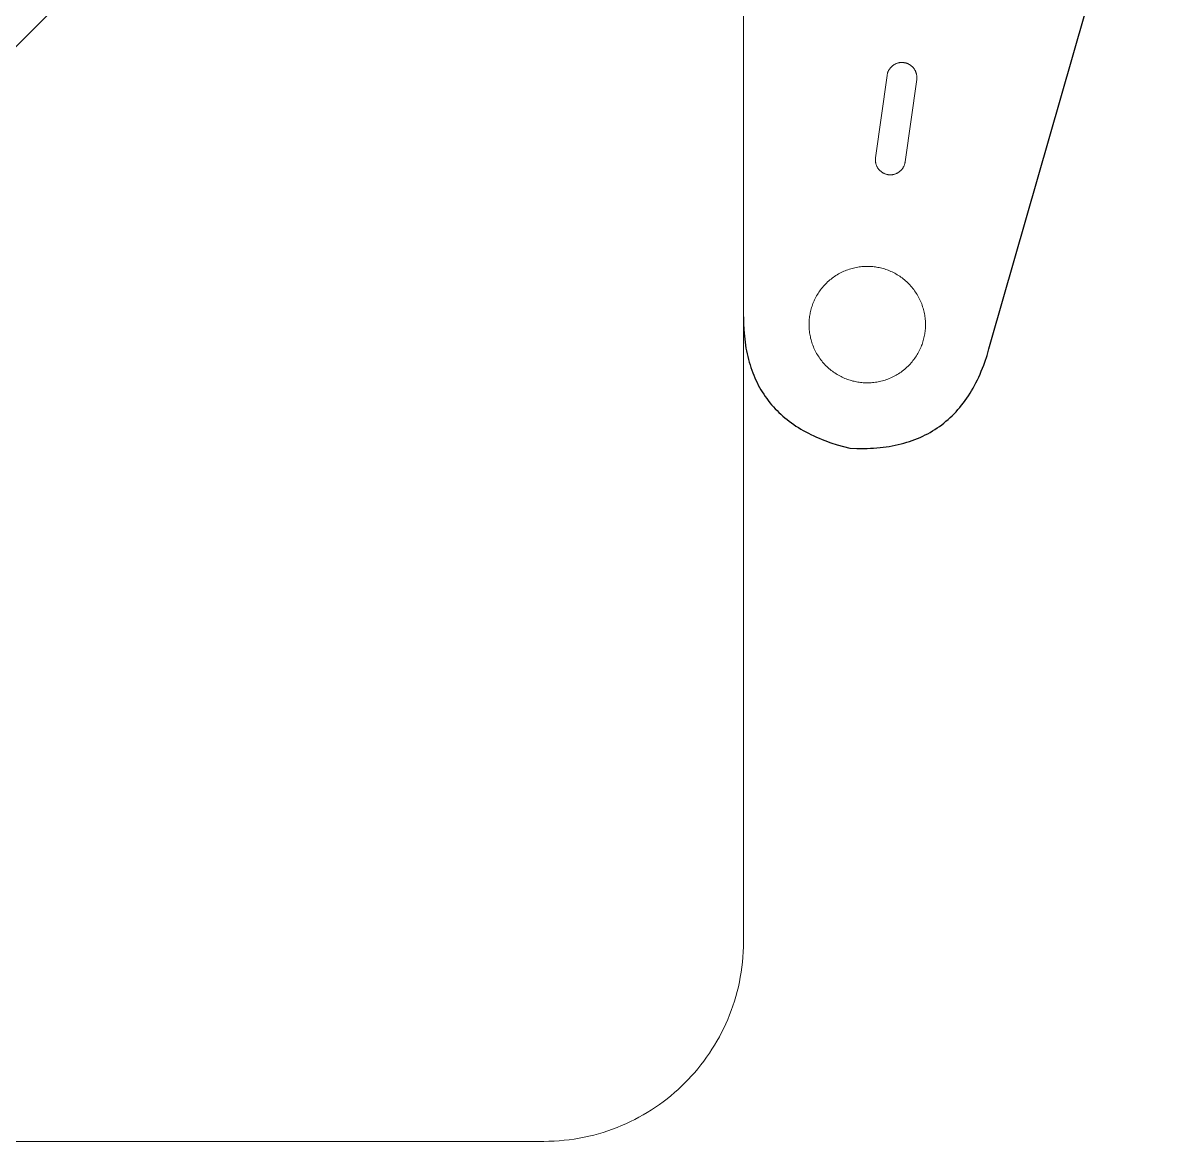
# Model space of a CAD drawing. Header units: millimetres. Extents: x -87 to 69, y -57 to 280.
# Drawn here: x -10 to 58, y -57.5 to 9.8 of the extents above; entities that cross this region are included whole.
import ezdxf

# ---------------------------------------------------------------- set-up
doc = ezdxf.new("R2010")
doc.units = ezdxf.units.MM
doc.header["$MEASUREMENT"] = 0
doc.layers.add('Predeterminado', color=18, linetype='Continuous', true_color=0x000000)

msp = doc.modelspace()

# ---------------------------------------------------------------- linework, layer by layer
at = {"layer": 'Predeterminado', "lineweight": 9}
for points in [[(33.285, -45.474), (33.285, -45.469), (33.285, -45.452), (33.285, -45.387), (33.285, -45.13), (33.285, -44.126), (33.285, -40.314), (33.285, -26.71), (33.285, 14.572), (33.285, 55.854), (33.285, 69.459), (33.285, 73.27), (33.285, 74.274), (33.285, 74.532), (33.285, 74.597), (33.285, 74.613), (33.285, 74.619)], [(-11.907, 6.857), (-11.906, 6.859), (-11.901, 6.864), (-11.881, 6.883), (-11.804, 6.961), (-11.502, 7.262), (-10.357, 8.405), (-6.272, 12.486), (6.126, 24.868), (18.524, 37.251), (22.61, 41.331), (23.754, 42.475), (24.056, 42.776), (24.133, 42.853), (24.153, 42.873), (24.158, 42.877), (24.159, 42.879)], [(41.985, 6.835), (41.973, 6.806)], [(41.998, 6.863), (41.985, 6.835)], [(42.012, 6.89), (41.998, 6.863)], [(42.027, 6.918), (42.012, 6.89)], [(42.043, 6.944), (42.027, 6.918)], [(42.06, 6.97), (42.043, 6.944)], [(42.077, 6.996), (42.06, 6.97)], [(42.096, 7.021), (42.077, 6.996)], [(42.115, 7.045), (42.096, 7.021)], [(42.135, 7.069), (42.115, 7.045)], [(42.157, 7.092), (42.135, 7.069)], [(42.178, 7.114), (42.157, 7.092)], [(42.201, 7.135), (42.178, 7.114)], [(42.224, 7.156), (42.201, 7.135)], [(42.248, 7.176), (42.224, 7.156)], [(42.273, 7.194), (42.248, 7.176)], [(42.298, 7.213), (42.273, 7.194)], [(42.324, 7.23), (42.298, 7.213)], [(42.35, 7.246), (42.324, 7.23)], [(42.377, 7.261), (42.35, 7.246)], [(42.405, 7.276), (42.377, 7.261)], [(42.433, 7.289), (42.405, 7.276)], [(42.461, 7.302), (42.433, 7.289)], [(42.49, 7.313), (42.461, 7.302)], [(42.52, 7.324), (42.49, 7.313)], [(42.549, 7.333), (42.52, 7.324)], [(42.579, 7.342), (42.549, 7.333)], [(42.609, 7.349), (42.579, 7.342)], [(42.64, 7.355), (42.609, 7.349)], [(42.67, 7.361), (42.64, 7.355)], [(42.701, 7.365), (42.67, 7.361)], [(42.732, 7.368), (42.701, 7.365)], [(42.763, 7.37), (42.732, 7.368)], [(42.794, 7.371), (42.763, 7.37)], [(42.825, 7.371), (42.794, 7.371)], [(42.856, 7.37), (42.825, 7.371)], [(42.887, 7.368), (42.856, 7.37)], [(42.918, 7.365), (42.887, 7.368)], [(42.949, 7.36), (42.918, 7.365)], [(42.979, 7.355), (42.949, 7.36)], [(43.01, 7.348), (42.979, 7.355)], [(43.04, 7.341), (43.01, 7.348)], [(43.07, 7.332), (43.04, 7.341)], [(43.099, 7.323), (43.07, 7.332)], [(43.129, 7.312), (43.099, 7.323)], [(43.157, 7.301), (43.129, 7.312)], [(43.186, 7.288), (43.157, 7.301)], [(43.214, 7.275), (43.186, 7.288)], [(43.241, 7.26), (43.214, 7.275)], [(43.268, 7.245), (43.241, 7.26)], [(43.295, 7.229), (43.268, 7.245)], [(43.321, 7.211), (43.295, 7.229)], [(43.346, 7.193), (43.321, 7.211)], [(43.37, 7.174), (43.346, 7.193)], [(43.394, 7.154), (43.37, 7.174)], [(43.418, 7.134), (43.394, 7.154)], [(43.44, 7.112), (43.418, 7.134)], [(43.462, 7.09), (43.44, 7.112)], [(43.483, 7.067), (43.462, 7.09)], [(43.503, 7.044), (43.483, 7.067)], [(43.522, 7.019), (43.503, 7.044)], [(43.541, 6.994), (43.522, 7.019)], [(43.558, 6.969), (43.541, 6.994)], [(43.575, 6.942), (43.558, 6.969)], [(43.591, 6.916), (43.575, 6.942)], [(43.606, 6.889), (43.591, 6.916)], [(43.62, 6.861), (43.606, 6.889)], [(43.633, 6.833), (43.62, 6.861)], [(43.645, 6.804), (43.633, 6.833)], [(41.917, 6.596), (41.223, 1.645)], [(41.922, 6.627), (41.917, 6.596)], [(41.928, 6.657), (41.922, 6.627)], [(41.935, 6.688), (41.928, 6.657)], [(41.943, 6.718), (41.935, 6.688)], [(41.952, 6.747), (41.943, 6.718)], [(41.962, 6.777), (41.952, 6.747)], [(41.973, 6.806), (41.962, 6.777)], [(43.006, 1.395), (43.7, 6.346)], [(43.656, 6.775), (43.645, 6.804)], [(43.666, 6.745), (43.656, 6.775)], [(43.675, 6.716), (43.666, 6.745)], [(43.683, 6.686), (43.675, 6.716)], [(43.689, 6.655), (43.683, 6.686)], [(43.695, 6.625), (43.689, 6.655)], [(43.7, 6.594), (43.695, 6.625)], [(43.704, 6.563), (43.7, 6.594)], [(43.7, 6.346), (43.704, 6.377)], [(43.706, 6.532), (43.704, 6.563)], [(43.704, 6.377), (43.706, 6.408)], [(43.708, 6.501), (43.706, 6.532)], [(43.706, 6.408), (43.708, 6.439)], [(43.708, 6.473), (43.708, 6.501)], [(43.708, 6.439), (43.708, 6.47)], [(43.708, 6.47), (43.708, 6.47), (43.708, 6.47), (43.708, 6.47), (43.708, 6.47), (43.708, 6.47), (43.708, 6.47), (43.708, 6.47), (43.708, 6.47), (43.708, 6.47)], [(41.215, 1.551), (41.214, 1.519)], [(41.214, 1.519), (41.215, 1.488)], [(41.216, 1.582), (41.215, 1.551)], [(41.215, 1.488), (41.217, 1.457)], [(41.219, 1.613), (41.216, 1.582)], [(41.217, 1.457), (41.219, 1.425)], [(41.223, 1.645), (41.219, 1.613)], [(41.219, 1.425), (41.223, 1.394)], [(41.223, 1.394), (41.228, 1.363)], [(41.228, 1.363), (41.234, 1.332)], [(42.995, 1.333), (43.001, 1.364)], [(43.001, 1.364), (43.006, 1.395)], [(41.234, 1.332), (41.241, 1.302)], [(41.241, 1.302), (41.249, 1.271)], [(41.249, 1.271), (41.258, 1.241)], [(41.258, 1.241), (41.269, 1.212)], [(41.269, 1.212), (41.28, 1.182)], [(41.28, 1.182), (41.292, 1.153)], [(41.292, 1.153), (41.306, 1.125)], [(41.306, 1.125), (41.32, 1.097)], [(41.32, 1.097), (41.335, 1.069)], [(41.335, 1.069), (41.351, 1.043)], [(41.351, 1.043), (41.368, 1.016)], [(41.368, 1.016), (41.386, 0.99)], [(41.386, 0.99), (41.405, 0.965)], [(41.405, 0.965), (41.425, 0.941)], [(41.425, 0.941), (41.446, 0.917)], [(41.446, 0.917), (41.467, 0.894)], [(41.467, 0.894), (41.489, 0.872)], [(41.489, 0.872), (41.512, 0.851)], [(41.512, 0.851), (41.536, 0.83)], [(41.536, 0.83), (41.56, 0.81)], [(41.56, 0.81), (41.586, 0.791)], [(41.586, 0.791), (41.611, 0.773)], [(41.611, 0.773), (41.638, 0.756)], [(41.638, 0.756), (41.665, 0.74)], [(41.665, 0.74), (41.692, 0.725)], [(41.692, 0.725), (41.72, 0.711)], [(41.72, 0.711), (41.749, 0.697)], [(41.749, 0.697), (41.777, 0.685)], [(41.777, 0.685), (41.807, 0.674)], [(42.422, 0.674), (42.452, 0.685)], [(42.452, 0.685), (42.481, 0.698)], [(42.481, 0.698), (42.509, 0.711)], [(42.509, 0.711), (42.537, 0.725)], [(42.537, 0.725), (42.565, 0.74)], [(42.565, 0.74), (42.591, 0.757)], [(42.591, 0.757), (42.618, 0.774)], [(42.618, 0.774), (42.644, 0.792)], [(42.644, 0.792), (42.669, 0.811)], [(42.669, 0.811), (42.693, 0.83)], [(42.693, 0.83), (42.717, 0.851)], [(42.717, 0.851), (42.74, 0.873)], [(42.74, 0.873), (42.762, 0.895)], [(42.762, 0.895), (42.783, 0.918)], [(42.783, 0.918), (42.804, 0.941)], [(42.804, 0.941), (42.824, 0.966)], [(42.824, 0.966), (42.843, 0.991)], [(42.843, 0.991), (42.861, 1.017)], [(42.861, 1.017), (42.878, 1.043)], [(42.878, 1.043), (42.894, 1.07)], [(42.894, 1.07), (42.909, 1.097)], [(42.909, 1.097), (42.923, 1.125)], [(42.923, 1.125), (42.937, 1.154)], [(42.937, 1.154), (42.949, 1.183)], [(42.949, 1.183), (42.96, 1.212)], [(42.96, 1.212), (42.97, 1.242)], [(42.97, 1.242), (42.98, 1.272)], [(42.98, 1.272), (42.988, 1.302)], [(42.988, 1.302), (42.995, 1.333)], [(41.807, 0.674), (41.837, 0.664)], [(41.837, 0.664), (41.867, 0.655)], [(41.867, 0.655), (41.897, 0.646)], [(41.897, 0.646), (41.927, 0.639)], [(41.927, 0.639), (41.958, 0.633)], [(41.958, 0.633), (41.989, 0.628)], [(41.989, 0.628), (42.021, 0.625)], [(42.021, 0.625), (42.052, 0.622)], [(42.052, 0.622), (42.083, 0.62)], [(42.083, 0.62), (42.115, 0.62)], [(42.115, 0.62), (42.146, 0.62)], [(42.146, 0.62), (42.177, 0.622)], [(42.177, 0.622), (42.209, 0.625)], [(42.209, 0.625), (42.24, 0.629)], [(42.24, 0.629), (42.271, 0.633)], [(42.271, 0.633), (42.302, 0.639)], [(42.302, 0.639), (42.332, 0.647)], [(42.332, 0.647), (42.363, 0.655)], [(42.363, 0.655), (42.393, 0.664)], [(42.393, 0.664), (42.422, 0.674)], [(33.285, -45.474), (33.281, -45.784), (33.27, -46.092), (33.25, -46.398), (33.223, -46.701), (33.189, -47.003), (33.147, -47.302), (33.098, -47.598), (33.041, -47.893), (32.978, -48.184), (32.907, -48.473), (32.83, -48.759), (32.746, -49.043), (32.655, -49.323), (32.557, -49.6), (32.453, -49.874), (32.342, -50.145), (32.225, -50.413), (32.102, -50.677), (31.972, -50.937), (31.837, -51.194), (31.695, -51.447), (31.548, -51.697), (31.395, -51.942), (31.236, -52.184), (31.071, -52.421), (30.901, -52.654), (30.726, -52.883), (30.545, -53.107), (30.359, -53.327), (30.168, -53.543), (29.972, -53.754), (29.771, -53.96), (29.565, -54.161), (29.354, -54.357), (29.138, -54.548), (28.918, -54.734), (28.694, -54.915), (28.465, -55.09), (28.232, -55.26), (27.995, -55.425), (27.753, -55.584), (27.508, -55.737), (27.258, -55.884), (27.005, -56.026), (26.748, -56.162), (26.488, -56.291), (26.224, -56.414), (25.956, -56.531), (25.685, -56.642), (25.411, -56.746), (25.134, -56.844), (24.854, -56.935), (24.57, -57.019), (24.284, -57.097), (23.995, -57.167), (23.704, -57.231), (23.409, -57.287), (23.113, -57.336), (22.814, -57.378), (22.512, -57.412), (22.209, -57.439), (21.903, -57.459), (21.595, -57.47), (21.285, -57.474)], [(-49.715, -57.475), (-49.711, -57.475), (-49.702, -57.475), (-49.663, -57.475), (-49.511, -57.475), (-48.917, -57.475), (-46.664, -57.475), (-38.621, -57.475), (-14.215, -57.474), (10.192, -57.474), (18.235, -57.474), (20.488, -57.474), (21.082, -57.474), (21.234, -57.474), (21.272, -57.474), (21.282, -57.474), (21.285, -57.474)]]:
    msp.add_lwpolyline(points, dxfattribs=at)
at = {"layer": 'Predeterminado'}
for points in [[(48.154, -9.425), (58.043, 25.102)], [(33.285, -7.921), (33.291, -8.314), (33.309, -8.698), (33.322, -8.886), (33.339, -9.072), (33.359, -9.256), (33.382, -9.437), (33.408, -9.616), (33.438, -9.793), (33.47, -9.967), (33.506, -10.139), (33.545, -10.308), (33.587, -10.475), (33.632, -10.64), (33.68, -10.802), (33.731, -10.962), (33.786, -11.12), (33.843, -11.275), (33.904, -11.428), (33.968, -11.578), (34.035, -11.726), (34.105, -11.872), (34.179, -12.016), (34.255, -12.157), (34.335, -12.295), (34.417, -12.432), (34.503, -12.565), (34.592, -12.697), (34.684, -12.826), (34.78, -12.953), (34.878, -13.078), (34.98, -13.2), (35.084, -13.319), (35.192, -13.437), (35.303, -13.552), (35.417, -13.664), (35.535, -13.775), (35.655, -13.883), (35.779, -13.988), (35.905, -14.091), (36.035, -14.192), (36.168, -14.29), (36.304, -14.387), (36.443, -14.48), (36.586, -14.572), (36.731, -14.661), (36.88, -14.747), (37.032, -14.831), (37.187, -14.913), (37.345, -14.993), (37.506, -15.07), (37.67, -15.145), (37.838, -15.217), (38.009, -15.287), (38.182, -15.355), (38.539, -15.483), (38.909, -15.602), (39.291, -15.711), (39.685, -15.811)], [(39.685, -15.811), (40.105, -15.828), (40.515, -15.831), (40.716, -15.827), (40.914, -15.819), (41.111, -15.808), (41.304, -15.794), (41.495, -15.776), (41.684, -15.755), (41.87, -15.73), (42.053, -15.702), (42.234, -15.67), (42.413, -15.635), (42.589, -15.596), (42.763, -15.554), (42.934, -15.508), (43.102, -15.459), (43.268, -15.406), (43.432, -15.35), (43.593, -15.29), (43.752, -15.227), (43.908, -15.16), (44.061, -15.09), (44.212, -15.017), (44.361, -14.939), (44.507, -14.859), (44.651, -14.775), (44.792, -14.687), (44.93, -14.596), (45.066, -14.502), (45.2, -14.403), (45.331, -14.302), (45.46, -14.197), (45.586, -14.088), (45.709, -13.976), (45.83, -13.861), (45.949, -13.742), (46.065, -13.62), (46.178, -13.494), (46.29, -13.364), (46.398, -13.231), (46.504, -13.095), (46.608, -12.955), (46.709, -12.812), (46.807, -12.665), (46.903, -12.514), (46.997, -12.361), (47.088, -12.203), (47.177, -12.042), (47.263, -11.878), (47.346, -11.71), (47.427, -11.539), (47.506, -11.364), (47.582, -11.186), (47.656, -11.004), (47.727, -10.819), (47.795, -10.631), (47.925, -10.243), (48.044, -9.841), (48.154, -9.425)]]:
    msp.add_lwpolyline(points, dxfattribs=at)
at = {"layer": 'Predeterminado', "lineweight": 9}
msp.add_lwpolyline([(44.193, -8.87), (44.181, -8.947), (44.168, -9.024), (44.152, -9.101), (44.135, -9.179), (44.116, -9.257), (44.095, -9.336), (44.072, -9.414), (44.046, -9.492), (44.019, -9.571), (43.99, -9.649), (43.959, -9.727), (43.925, -9.805), (43.89, -9.882), (43.852, -9.959), (43.812, -10.036), (43.771, -10.112), (43.727, -10.187), (43.681, -10.261), (43.633, -10.335), (43.582, -10.407), (43.53, -10.479), (43.476, -10.55), (43.42, -10.619), (43.362, -10.687), (43.302, -10.754), (43.24, -10.819), (43.177, -10.883), (43.111, -10.946), (43.044, -11.007), (42.976, -11.066), (42.906, -11.123), (42.834, -11.178), (42.761, -11.232), (42.687, -11.284), (42.611, -11.333), (42.534, -11.381), (42.456, -11.427), (42.377, -11.47), (42.297, -11.512), (42.217, -11.551), (42.135, -11.588), (42.053, -11.623), (41.97, -11.655), (41.887, -11.686), (41.803, -11.714), (41.719, -11.74), (41.635, -11.764), (41.551, -11.785), (41.466, -11.805), (41.382, -11.822), (41.297, -11.837), (41.213, -11.85), (41.129, -11.861), (41.046, -11.869), (40.962, -11.876), (40.88, -11.881), (40.797, -11.883), (40.716, -11.884), (40.635, -11.883), (40.554, -11.88), (40.475, -11.875), (40.396, -11.868), (40.318, -11.86), (40.241, -11.85), (40.164, -11.838), (40.087, -11.825), (40.009, -11.81), (39.931, -11.792), (39.853, -11.773), (39.775, -11.752), (39.697, -11.729), (39.618, -11.704), (39.54, -11.676), (39.462, -11.647), (39.384, -11.616), (39.306, -11.582), (39.228, -11.547), (39.151, -11.509), (39.075, -11.47), (38.999, -11.428), (38.924, -11.384), (38.849, -11.338), (38.776, -11.29), (38.703, -11.24), (38.631, -11.187), (38.561, -11.133), (38.491, -11.077), (38.423, -11.019), (38.356, -10.959), (38.291, -10.897), (38.227, -10.834), (38.165, -10.769), (38.104, -10.702), (38.045, -10.633), (37.988, -10.563), (37.932, -10.491), (37.879, -10.418), (37.827, -10.344), (37.777, -10.268), (37.729, -10.191), (37.684, -10.113), (37.64, -10.034), (37.599, -9.955), (37.56, -9.874), (37.523, -9.792), (37.488, -9.71), (37.455, -9.627), (37.425, -9.544), (37.396, -9.461), (37.37, -9.377), (37.347, -9.292), (37.325, -9.208), (37.306, -9.123), (37.289, -9.039), (37.274, -8.955), (37.261, -8.87), (37.25, -8.786), (37.241, -8.703), (37.235, -8.62), (37.23, -8.537), (37.227, -8.454), (37.227, -8.373), (37.228, -8.292), (37.231, -8.211), (37.236, -8.132), (37.242, -8.053), (37.251, -7.975), (37.261, -7.898), (37.272, -7.821), (37.286, -7.744), (37.301, -7.666), (37.318, -7.588), (37.337, -7.51), (37.359, -7.432), (37.382, -7.354), (37.407, -7.275), (37.434, -7.197), (37.463, -7.119), (37.495, -7.041), (37.528, -6.963), (37.564, -6.886), (37.601, -6.809), (37.641, -6.732), (37.683, -6.656), (37.727, -6.581), (37.773, -6.507), (37.821, -6.433), (37.871, -6.36), (37.923, -6.289), (37.977, -6.218), (38.033, -6.149), (38.091, -6.08), (38.151, -6.014), (38.213, -5.948), (38.277, -5.884), (38.342, -5.822), (38.409, -5.761), (38.478, -5.702), (38.548, -5.645), (38.619, -5.589), (38.692, -5.536), (38.767, -5.484), (38.842, -5.434), (38.919, -5.387), (38.997, -5.341), (39.076, -5.298), (39.156, -5.256), (39.237, -5.217), (39.318, -5.18), (39.4, -5.145), (39.483, -5.112), (39.566, -5.082), (39.65, -5.054), (39.734, -5.028), (39.818, -5.004), (39.903, -4.982), (39.987, -4.963), (40.072, -4.946), (40.156, -4.931), (40.24, -4.918), (40.324, -4.907), (40.408, -4.898), (40.491, -4.892), (40.574, -4.887), (40.656, -4.885), (40.738, -4.884), (40.819, -4.885), (40.899, -4.888), (40.979, -4.893), (41.058, -4.9), (41.136, -4.908), (41.213, -4.918), (41.289, -4.929), (41.367, -4.943), (41.444, -4.958), (41.522, -4.975), (41.6, -4.995), (41.678, -5.016), (41.757, -5.039), (41.835, -5.064), (41.914, -5.091), (41.992, -5.12), (42.07, -5.152), (42.148, -5.185), (42.225, -5.221), (42.302, -5.258), (42.378, -5.298), (42.454, -5.34), (42.53, -5.384), (42.604, -5.43), (42.678, -5.478), (42.75, -5.528), (42.822, -5.58), (42.892, -5.634), (42.962, -5.691), (43.03, -5.749), (43.097, -5.809), (43.162, -5.87), (43.226, -5.934), (43.289, -5.999), (43.349, -6.066), (43.408, -6.135), (43.466, -6.205), (43.521, -6.277), (43.575, -6.35), (43.626, -6.424), (43.676, -6.5), (43.724, -6.576), (43.769, -6.654), (43.813, -6.733), (43.854, -6.813), (43.894, -6.894), (43.931, -6.975), (43.966, -7.058), (43.998, -7.14), (44.029, -7.224), (44.057, -7.307), (44.083, -7.391), (44.107, -7.475), (44.128, -7.56), (44.148, -7.644), (44.165, -7.729), (44.18, -7.813), (44.193, -7.897), (44.203, -7.981), (44.212, -8.065), (44.219, -8.148), (44.223, -8.231), (44.226, -8.313), (44.227, -8.395), (44.225, -8.476), (44.222, -8.556), (44.218, -8.636), (44.211, -8.715), (44.203, -8.793)], close=True, dxfattribs=at)

doc.saveas('drawing.dxf')
